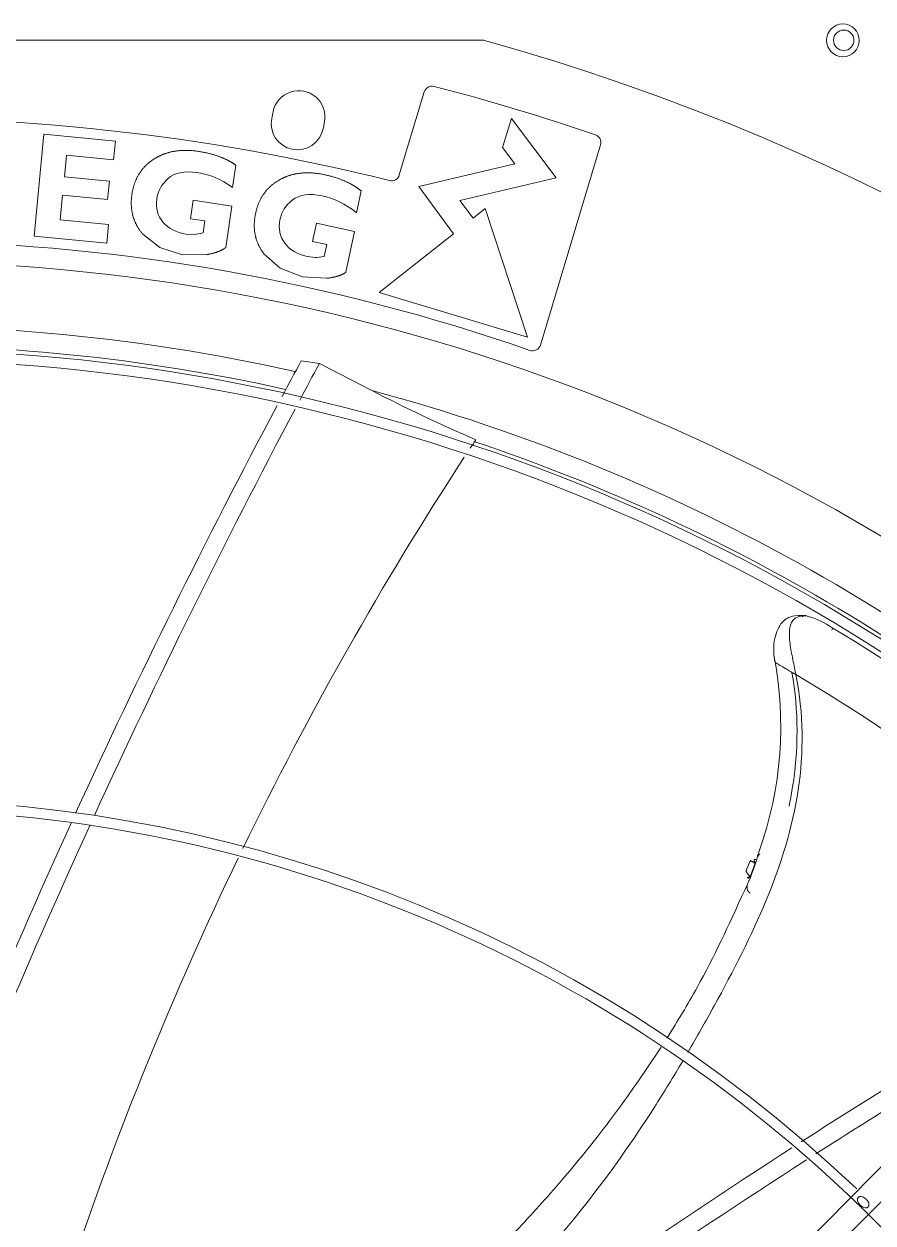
# Model space of a CAD drawing. Header units: millimetres. Extents: x 113490 to 142599, y -20467 to 115.
# Drawn here: x 133713.1 to 133920.6, y -11117.5 to -10824.5 of the extents above; entities that cross this region are included whole.
import ezdxf

# ---------------------------------------------------------------- set-up
doc = ezdxf.new("R2010")
doc.units = ezdxf.units.MM
doc.layers.add('DV3_0', color=7, linetype='Continuous')

msp = doc.modelspace()

# ---------------------------------------------------------------- linework, layer by layer
at = {"layer": 'DV3_0', "color": 7, "linetype": 'Continuous', "lineweight": 15}
for p, q in [((133531.06, -10828.49), (133825.41, -10828.49)), ((133810.91, -10841.1), (133804.8, -10861.39)), ((133773.96, -10845.94), (133773.63, -10847.61)), ((133786.19, -10850.1), (133786.52, -10848.44)), ((133832.18, -10847.62), (133830.04, -10854.72)), ((133843.16, -10862.06), (133832.18, -10847.62)), ((133717.93, -10851.46), (133715.55, -10876.35)), ((133735.43, -10853.13), (133717.93, -10851.46)), ((133734.99, -10857.69), (133735.43, -10853.13)), ((133830.04, -10854.72), (133833.06, -10858.68)), ((133839.29, -10902.95), (133854, -10854.07)), ((133722.96, -10861.83), (133723.46, -10856.59)), ((133723.46, -10856.59), (133734.99, -10857.69)), ((133764.08, -10864.43), (133764.88, -10859.03)), ((133833.06, -10858.68), (133809.56, -10864.22)), ((133733.97, -10862.88), (133722.96, -10861.83)), ((133733.54, -10867.42), (133733.97, -10862.88)), ((133809.56, -10864.22), (133818.03, -10875.77)), ((133819.63, -10867.6), (133843.16, -10862.06)), ((133721.95, -10872.37), (133722.53, -10866.37)), ((133722.53, -10866.37), (133733.54, -10867.42)), ((133754.45, -10867.59), (133753.77, -10872.12)), ((133763.9, -10869), (133754.45, -10867.59)), ((133794.34, -10870.63), (133795.48, -10865.29)), ((133822.84, -10871.98), (133819.63, -10867.6)), ((133762.39, -10879.12), (133763.9, -10869)), ((133825.82, -10869.63), (133822.84, -10871.98)), ((133836.17, -10901.03), (133825.82, -10869.63)), ((133733.75, -10873.5), (133721.95, -10872.37)), ((133733.31, -10878.04), (133733.75, -10873.5)), ((133753.77, -10872.12), (133757.3, -10872.64)), ((133757.3, -10872.64), (133756.86, -10875.54)), ((133784.54, -10873.19), (133783.59, -10877.67)), ((133793.89, -10875.18), (133784.54, -10873.19)), ((133715.55, -10876.35), (133733.31, -10878.04)), ((133742.12, -10875.84), (133746.27, -10879.11)), ((133754.69, -10875.93), (133752.75, -10875.84)), ((133791.76, -10885.19), (133793.89, -10875.18)), ((133818.03, -10875.77), (133799.85, -10890.1)), ((133746.27, -10879.11), (133751.85, -10880.89)), ((133783.59, -10877.67), (133787.07, -10878.42)), ((133787.07, -10878.42), (133786.46, -10881.29)), ((133751.85, -10880.89), (133757.81, -10880.85)), ((133771.72, -10880.67), (133775.66, -10884.2)), ((133784.27, -10881.54), (133782.33, -10881.32)), ((133775.66, -10884.2), (133781.13, -10886.32)), ((133781.13, -10886.32), (133787.08, -10886.64)), ((133799.85, -10890.1), (133836.17, -10901.03)), ((133785.28, -10907.5), (133780.82, -10906.84)), ((133798.08, -10914.06), (133785.28, -10907.5)), ((133890.61, -11028.85), (133889.51, -11031.51)), ((133892.72, -11026.61), (133892.33, -11027.77)), ((133890.66, -11032.97), (133891.84, -11029.65)), ((133891.84, -11029.65), (133891.72, -11029.59)), ((133992.36, -11032.9), (133839.62, -11187.79)), ((133889.89, -11034.75), (133889.21, -11036.14)), ((133843.94, -11191.95), (133996.66, -11037.08))]:
    msp.add_line(p, q, dxfattribs=at)
at = {"layer": 'DV3_0', "color": 7, "linetype": 'Continuous', "lineweight": 20}
msp.add_line((133890.53, -11032.91), (133891.72, -11029.59), dxfattribs=at)
at = {"layer": 'DV3_0', "color": 7, "linetype": 'Continuous', "lineweight": 15}
for centre, radius in [((133913.2, -10828.5), 4), ((133913.4, -10828.48), 2.5)]:
    msp.add_circle(centre, radius, dxfattribs=at)
for centre, radius, start, end in [((133678.24, -11359.99), 551.5, 15.4775, 74.5225), ((133780.24, -10847.19), 6.4, 348.75, 168.75), ((133812.82, -10841.68), 2, 75.4439, 163.25), ((133678.24, -11359.99), 537.5, 71.0561, 75.4439), ((133678.24, -11359.99), 512.5, 75.9794, 107.1378), ((133779.91, -10848.85), 6.4, 168.75, 348.75), ((133852.08, -10853.49), 2, 343.25, 71.0561), ((133802.89, -10860.82), 2, 255.9794, 343.25), ((133678.24, -11359.99), 482.5, 70.825, 107.1317), ((133678.24, -11359.99), 477.5, 46.9802, 133.0198), ((133678.24, -11359.99), 457, 77.5175, 104.2543), ((133837.37, -10902.37), 2, 250.825, 343.25), ((133678.24, -11359.99), 456, 45.9967, 135.345), ((133678.24, -11359.99), 453.5, 45.9921, 90), ((135399.83, -11783.04), 1840.9, 151.57802, 151.88534), ((135477.01, -11818.41), 1921.39, 151.69991, 152.00241), ((133985.03, -10552.05), 407.44, 242.6881, 246.6449), ((135399.83, -11783.04), 1840.9, 151.96336, 155.42218), ((135477.01, -11818.41), 1921.39, 152.07515, 155.37903), ((134551.24, -11406.96), 872.25, 146.54442, 146.70969), ((133678.24, -11359.99), 457, 46.1533, 71.5308), ((134551.24, -11406.96), 872.25, 146.8819, 154.10499), ((133903.63, -10972.9), 3.79, 77.061, 126.3859), ((133903.93, -10970.05), 1.01, 56.9571, 135.7951), ((133904.52, -10968.99), 0.229, 257.3221, 265.2989), ((133899.39, -10988.18), 19.65, 55.265, 74.9071), ((133677.95, -11360.29), 452.62, 46.1596, 59.0713), ((133808.13, -10996.17), 89.89, 340.2075, 11.1643), ((133817.18, -10997.37), 84.81, 350.506, 9.7892), ((133773.86, -11008.49), 130.27, 11.0605, 11.1618), ((133803.08, -10995.56), 99.02, 348.2937, 350.8181), ((133678.24, -11359.99), 346, 46.4603, 135.3186), ((133678.24, -11359.99), 343.5, 46.1768, 90), ((135399.83, -11783.04), 1840.9, 155.5057, 159.04474), ((135477.01, -11818.41), 1921.39, 155.45411, 158.83061), ((134551.24, -11406.96), 872.25, 154.27465, 161.43083), ((133894.69, -11023.24), 10.53, 246.7388, 247.5077), ((134897.82, -12646.64), 1840.9, 120.41446, 122.71107), ((134943.63, -12718.12), 1921.39, 121.04565, 122.66649), ((134897.82, -12646.64), 1840.9, 122.79433, 126.30553), ((134943.63, -12718.12), 1921.39, 122.74609, 126.08801), ((133678.24, -11359.99), 343.5, 46.146, 46.1768), ((133678.24, -11359.99), 343.5, 45.622, 46.146), ((133678.24, -11359.99), 343.5, 315.6512, 45.622)]:
    msp.add_arc(centre, radius, start, end, dxfattribs=at)
at = {"layer": 'DV3_0', "color": 7, "linetype": 'Continuous', "lineweight": 20}
for centre, radius, start, end in [((133678.24, -11359.99), 461.75, 77.3584, 107.6844), ((133678.24, -11359.99), 461.75, 46.1456, 74.9574), ((133680.26, -11358.1), 435.17, 46.1979, 59.4106)]:
    msp.add_arc(centre, radius, start, end, dxfattribs=at)
at = {"layer": 'DV3_0', "color": 7, "linetype": 'Continuous', "lineweight": 15}
for centre, major_axis, ratio, start_param, end_param in [((133974.25, -11123.27), (225.91, -261.05), 0.127024, 2.997196, 3.143033), ((133738.65, -11333.15), (15.09, 472.48), 0.183952, 6.16269, 6.26334), ((134018.1, -10979.28), (272.04, -113.98), 0.160656, 3.064277, 3.184555), ((134040.59, -11000.74), (264.29, -130.34), 0.160729, 3.064235, 3.184569), ((133988.03, -11141.64), (209.27, -274.17), 0.127082, 2.997129, 3.143033), ((133740.19, -11336.91), (44.07, 470.66), 0.183952, 6.16269, 6.26334), ((133885.57, -10735.56), (138.09, 137.84), 0.194961, 3.124381, 3.285213), ((133769.62, -10865.12), (-16.61, -10.3), 0.198416, 0.346171, 0.581461), ((133923.52, -10749.46), (146.3, 129.11), 0.194957, 3.124381, 3.285209), ((133799.73, -10871.74), (-17.11, -9.2), 0.198856, 0.347295, 0.583383)]:
    msp.add_ellipse(centre, major_axis=major_axis, ratio=ratio, start_param=start_param, end_param=end_param, dxfattribs=at)
for points, degree, knots in [([(133755.74, -10855.63), (133752.31, -10855.11), (133749.44, -10855.68), (133746.91, -10856.19), (133744.83, -10857.53)], 2, [0, 0, 0, 0.5, 0.5, 1, 1, 1]), ([(133764.88, -10859.03), (133763.27, -10857.86), (133761.21, -10857.05), (133758.78, -10856.09), (133755.74, -10855.63)], 2, [0, 0, 0, 0.5, 0.5, 1, 1, 1]), ([(133744.83, -10857.53), (133742.62, -10858.96), (133741.29, -10861.05), (133739.9, -10863.24), (133739.47, -10866.17)], 2, [0, 0, 0, 0.5, 0.5, 1, 1, 1]), ([(133786.56, -10861.34), (133783.17, -10860.61), (133780.27, -10861.01), (133777.72, -10861.35), (133775.56, -10862.57)], 2, [0, 0, 0, 0.5, 0.5, 1, 1, 1]), ([(133795.48, -10865.29), (133793.94, -10864.03), (133791.93, -10863.09), (133789.56, -10861.98), (133786.56, -10861.34)], 2, [0, 0, 0, 0.5, 0.5, 1, 1, 1]), ([(133775.56, -10862.57), (133773.26, -10863.85), (133771.81, -10865.86), (133770.28, -10867.96), (133769.68, -10870.86)], 2, [0, 0, 0, 0.5, 0.5, 1, 1, 1]), ([(133739.47, -10866.17), (133739.05, -10869.05), (133739.75, -10871.51), (133740.42, -10873.87), (133742.12, -10875.84)], 2, [0, 0, 0, 0.5, 0.5, 1, 1, 1]), ([(133769.68, -10870.86), (133769.08, -10873.71), (133769.63, -10876.21), (133770.15, -10878.61), (133771.72, -10880.67)], 2, [0, 0, 0, 0.5, 0.5, 1, 1, 1]), ([(133757.81, -10880.85), (133759.43, -10880.58), (133760.66, -10880.09), (133761.67, -10879.68), (133762.39, -10879.12)], 2, [0, 0, 0, 0.5, 0.5, 1, 1, 1]), ([(133787.08, -10886.64), (133788.71, -10886.47), (133789.97, -10886.05), (133791, -10885.71), (133791.76, -10885.19)], 2, [0, 0, 0, 0.5, 0.5, 1, 1, 1]), ([(133900.58, -10969.33), (133900.12, -10969.49), (133899.22, -10969.84), (133897.98, -10971.07), (133896.98, -10972.93), (133896.35, -10975.28), (133896.21, -10977.98), (133896.46, -10979.65), (133896.62, -10980.62)], 3, [0, 0, 0, 0, 0.123231, 0.287955, 0.462255, 0.642912, 0.824473, 1, 1, 1, 1]), ([(133901.38, -10969.85), (133900.78, -10970.36), (133900.42, -10971.13), (133900.07, -10973.04), (133900.09, -10974.19), (133900.36, -10976.68), (133900.6, -10978.02), (133901.13, -10980.69), (133901.42, -10982.03), (133901.67, -10983.27)], 3, [0, 0, 0, 0, 0.25, 0.25, 0.5, 0.5, 0.75, 0.75, 1, 1, 1, 1]), ([(133896.6, -10980.54), (133896.61, -10980.54), (133896.69, -10980.58), (133896.92, -10980.72), (133897.36, -10980.97), (133897.84, -10981.24), (133898.49, -10981.61), (133899.29, -10982.08), (133900.32, -10982.68), (133901.21, -10983.2), (133901.71, -10983.5)], 3, [0.4374994, 0.4374994, 0.4374994, 0.4374994, 0.4998211, 0.6248763, 0.6874038, 0.7499314, 0.812459, 0.8749866, 0.9375141, 0.9999951, 0.9999951, 0.9999951, 0.9999951]), ([(133875.32, -11075.81), (133877.52, -11072.04), (133879.66, -11068.24), (133886.4, -11055.96), (133890.86, -11047.36), (133898.11, -11029.8), (133900.9, -11020.83), (133903.64, -11002.5), (133903.62, -10993.13), (133901.71, -10983.5)], 3, [0.5681808, 0.5681808, 0.5681808, 0.5681808, 0.625, 0.625, 0.75, 0.75, 0.875, 0.875, 1, 1, 1, 1]), ([(133891.72, -11029.59), (133891.67, -11029.56), (133891.57, -11029.5), (133891.44, -11029.43), (133891.31, -11029.35), (133891.2, -11029.29), (133891.09, -11029.23), (133890.99, -11029.18), (133890.91, -11029.13), (133890.83, -11029.09), (133890.76, -11029.06), (133890.7, -11029.04), (133890.65, -11029.02), (133890.62, -11029), (133890.59, -11028.99), (133890.57, -11028.99), (133890.56, -11029), (133890.56, -11029), (133890.56, -11029)], 3, [0, 0, 0, 0, 0.0311137, 0.0619047, 0.0923728, 0.1225191, 0.1523454, 0.1818546, 0.2110506, 0.2399387, 0.268525, 0.2968177, 0.3248276, 0.3525658, 0.3800436, 0.4072714, 0.4342595, 0.4395457, 0.4395457, 0.4395457, 0.4395457]), ([(133891.72, -11029.59), (133891.72, -11029.57), (133891.72, -11029.53), (133891.7, -11029.48), (133891.68, -11029.41), (133891.65, -11029.33), (133891.6, -11029.23), (133891.54, -11029.07), (133891.5, -11028.91), (133891.51, -11028.72), (133891.63, -11028.58), (133891.82, -11028.66), (133891.91, -11028.7)], 3, [0, 0, 0, 0, 0.012084, 0.035764, 0.071851, 0.12021, 0.179925, 0.272988, 0.439319, 0.559714, 0.789237, 1, 1, 1, 1]), ([(133891.84, -11029.65), (133891.86, -11029.58), (133891.92, -11029.41), (133892.02, -11029.04), (133892.15, -11028.58), (133892.39, -11027.97), (133892.65, -11027.53), (133892.89, -11027.32), (133892.94, -11027.28)], 3, [0, 0, 0, 0, 0.0429002, 0.1091943, 0.2347989, 0.3498566, 0.5249439, 0.5623532, 0.5623532, 0.5623532, 0.5623532]), ([(133890.53, -11032.91), (133890.49, -11032.86), (133890.4, -11032.76), (133890.28, -11032.61), (133890.16, -11032.47), (133890.05, -11032.33), (133889.95, -11032.19), (133889.86, -11032.06), (133889.78, -11031.94), (133889.71, -11031.82), (133889.66, -11031.71), (133889.62, -11031.6), (133889.59, -11031.51), (133889.58, -11031.42), (133889.58, -11031.34), (133889.61, -11031.27), (133889.63, -11031.23), (133889.65, -11031.22)], 3, [0, 0, 0, 0, 0.0311661, 0.0627807, 0.0948218, 0.1272711, 0.1601151, 0.1933452, 0.2269583, 0.2609572, 0.2953511, 0.3301562, 0.3653956, 0.4011001, 0.4373078, 0.4740646, 0.5114239, 0.5114239, 0.5114239, 0.5114239]), ([(133890.56, -11036.92), (133890.51, -11036.89), (133890.43, -11036.83), (133890.32, -11036.73), (133890.23, -11036.64), (133890.14, -11036.55), (133890.07, -11036.45), (133889.96, -11036.3), (133889.85, -11036.07), (133889.77, -11035.72), (133889.78, -11035.29), (133889.88, -11034.75), (133890.05, -11034.28), (133890.22, -11033.91), (133890.35, -11033.65), (133890.46, -11033.44), (133890.53, -11033.28), (133890.57, -11033.2), (133890.6, -11033.12), (133890.64, -11033.04), (133890.66, -11032.99), (133890.66, -11032.97)], 3, [0, 0, 0, 0, 0.034241, 0.066465, 0.096696, 0.125001, 0.151472, 0.176226, 0.25207, 0.325623, 0.425466, 0.55097, 0.706068, 0.768852, 0.834053, 0.905379, 0.925458, 0.944909, 0.964128, 0.982722, 1, 1, 1, 1]), ([(133890.19, -11033.27), (133890.13, -11033.26), (133890.02, -11033.23), (133889.89, -11033.15), (133889.88, -11033.08), (133889.99, -11033.04), (133890.14, -11033.03), (133890.31, -11033.03), (133890.43, -11033.02), (133890.51, -11032.98), (133890.53, -11032.93), (133890.53, -11032.91)], 3, [0, 0, 0, 0, 0.128959, 0.223426, 0.47224, 0.607766, 0.749503, 0.893225, 0.958473, 0.988067, 1, 1, 1, 1]), ([(133889.21, -11036.14), (133885.18, -11044.97), (133879.85, -11056.5), (133872.78, -11068.25), (133870.15, -11072.38)], 3, [0, 0, 0, 0, 0.1495548, 0.2319685, 0.2319685, 0.2319685, 0.2319685]), ([(133868.76, -11074.53), (133867.46, -11076.53), (133862.43, -11084.07), (133853.92, -11095.81), (133842.56, -11109.52), (133830.77, -11122.31), (133818.13, -11135.2), (133806.64, -11146.73), (133799.42, -11154.1), (133796.7, -11156.94)], 3, [0.2462901, 0.2462901, 0.2462901, 0.2462901, 0.286371, 0.3982657, 0.4930433, 0.5876827, 0.6932241, 0.798583, 0.8652718, 0.8652718, 0.8652718, 0.8652718]), ([(133805.82, -11162.1), (133807.38, -11160.46), (133808.94, -11158.82), (133817.48, -11149.86), (133824.42, -11142.62), (133837.86, -11127.94), (133844.35, -11120.53), (133856.41, -11105.22), (133861.95, -11097.32), (133869.51, -11085.5), (133871.82, -11081.73), (133874.07, -11077.93)], 3, [0.0971663, 0.0971663, 0.0971663, 0.0971663, 0.125, 0.125, 0.25, 0.25, 0.375, 0.375, 0.5, 0.5, 0.557529, 0.557529, 0.557529, 0.557529]), ([(133916.96, -11111.27), (133917.01, -11111.23), (133917.1, -11111.14), (133917.34, -11111.03), (133917.74, -11110.99), (133918.17, -11111.17), (133918.56, -11111.43), (133918.87, -11111.71), (133919.15, -11112.01), (133919.42, -11112.38), (133919.6, -11112.81), (133919.57, -11113.2), (133919.46, -11113.44), (133919.38, -11113.53), (133919.34, -11113.57)], 3, [0, 0, 0, 0, 0.040471, 0.081926, 0.180876, 0.319892, 0.408079, 0.503208, 0.597701, 0.68481, 0.821378, 0.918632, 0.959731, 1, 1, 1, 1]), ([(133919.34, -11113.57), (133919.3, -11113.61), (133919.21, -11113.7), (133918.97, -11113.81), (133918.57, -11113.85), (133918.14, -11113.67), (133917.75, -11113.4), (133917.44, -11113.13), (133917.16, -11112.83), (133916.89, -11112.45), (133916.7, -11112.03), (133916.73, -11111.64), (133916.84, -11111.4), (133916.92, -11111.31), (133916.96, -11111.27)], 3, [0, 0, 0, 0, 0.040443, 0.081793, 0.180216, 0.319289, 0.407802, 0.503208, 0.598506, 0.68594, 0.822069, 0.918689, 0.959722, 1, 1, 1, 1])]:
    msp.add_open_spline(points, degree=degree, knots=knots, dxfattribs=at)
for points in [[(133747.04, -10872.92), (133745.73, -10871.35), (133745.23, -10869.48), (133745.53, -10867.29)], [(133776.81, -10878.06), (133775.6, -10876.42), (133775.22, -10874.52), (133775.65, -10872.35)], [(133903.53, -10969.08), (133901.71, -10969.04), (133900.72, -10969.13), (133900.58, -10969.33)]]:
    msp.add_open_spline(points, degree=3, dxfattribs=at)
at = {"layer": 'DV3_0', "color": 7, "linetype": 'Continuous', "lineweight": 20}
msp.add_open_spline([(133910.58, -10972.04), (133910.65, -10972.05), (133910.68, -10972.13), (133910.64, -10972.36), (133910.58, -10972.52), (133910.48, -10972.64)], degree=3, knots=[0, 0, 0, 0, 0.5, 0.5, 1, 1, 1, 1], dxfattribs=at)

doc.saveas('drawing.dxf')
